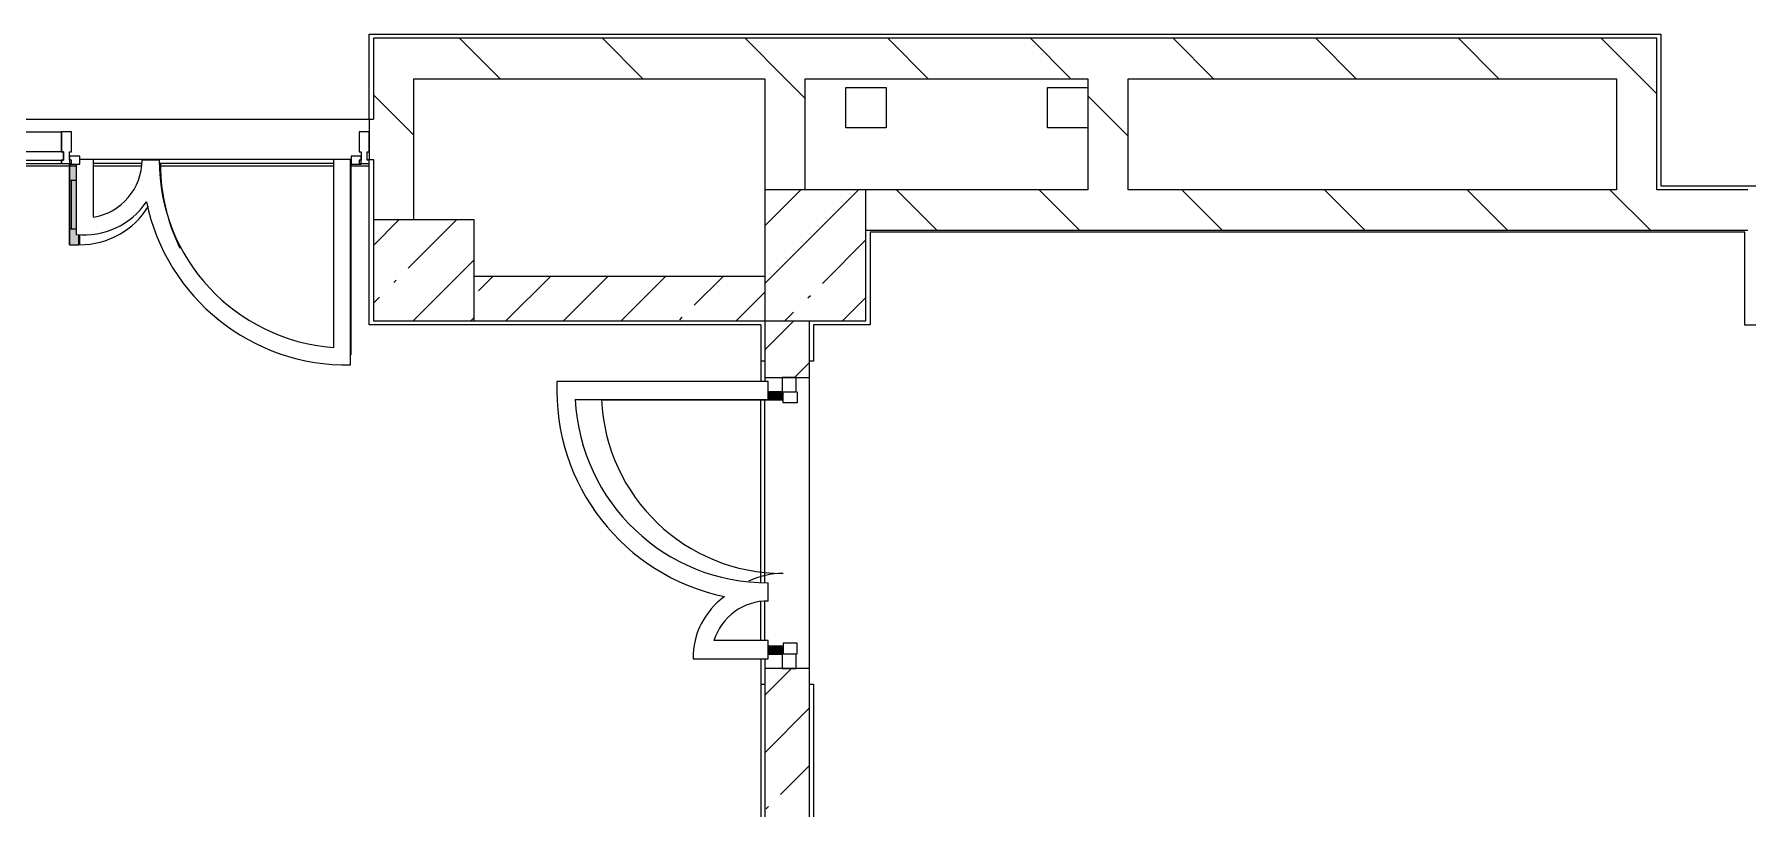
# Model space of a CAD drawing. Header units: millimetres. Extents: x 81469 to 279813, y -8553 to 29000.
# Drawn here: x 224663 to 233153, y 8484 to 12320 of the extents above; entities that cross this region are included whole.
import ezdxf

# ---------------------------------------------------------------- set-up
doc = ezdxf.new("R2010")
doc.units = ezdxf.units.MM
for name, color, linetype, lineweight, true_color in [('A-DETL-GENF-2', 7, 'Continuous', 5, 0xaaaaaa), ('A-DETL-GENF-3', 7, 'Continuous', 5, 0xe2e2e2), ('A-DOOR-4', 7, 'Continuous', 5, 0xe2e2e2), ('A-DOOR-5', 7, 'Continuous', 5, 0xaaaaaa), ('A-FLOR-2', 7, 'Continuous', 5, 0xaaaaaa)]:
    doc.layers.add(name, color=color, linetype=linetype, lineweight=lineweight, true_color=true_color)
for name, color, linetype, lineweight in [('A-GLAZ-CURT-2', 7, 'Continuous', 5), ('A-GLAZ-CWMG-2', 7, 'Continuous', 5), ('I-WALL-21', 7, 'Continuous', 5), ('S-COLS-1', 7, 'Continuous', 5)]:
    doc.layers.add(name, color=color, linetype=linetype, lineweight=lineweight)
pattern_1 = [(45, (152802.76, 0), (-285.1231, 285.1231), []), (45, (153087.9, 0), (-285.1231, 285.1231), [504.031, -100.806, 16.764, -84.042])]
pattern_2 = [(135, (152802.76, 0), (-353.5534, -353.5534), [])]

# ---------------------------------------------------------------- blocks, each defined once
blk = doc.blocks.new('BSC_Колонна _Прямоугольная - 650х500-23287315-3_4_3_птичка')
at = {"layer": 'S-COLS-1'}
h = blk.add_hatch(dxfattribs=at)
h.set_pattern_fill('FP_86', color=256, style=0, pattern_type=2)
h.set_pattern_definition([(135, (11225, -75730), (-285.1231, -285.1231), []), (135, (11225, -75444.88), (-285.1231, -285.1231), [504.031, -100.806, 16.764, -84.042])])
h.paths.add_polyline_path([(325, -217), (325, 250), (-325, 250), (-325, -250), (325, -250)])
for p, q in [((325, 250), (-325, 250)), ((-325, 250), (-325, -250)), ((325, -250), (325, 250)), ((-325, -250), (325, -250))]:
    blk.add_line(p, q, dxfattribs=at)
blk = doc.blocks.new('BSC_Колонна _Прямоугольная - 500х500-V126-3_4_3_птичка')
at = {"layer": 'S-COLS-1'}
h = blk.add_hatch(dxfattribs=at)
h.set_pattern_fill('FP_87', color=256, style=0, pattern_type=2)
h.set_pattern_definition([(45, (-73790, -11150), (-285.1231, 285.1231), []), (45, (-73504.88, -11150), (-285.1231, 285.1231), [504.031, -100.806, 16.764, -84.042])])
h.paths.add_polyline_path([(-141.4, -250), (250, -250), (250, 250), (-250, 250), (-250, -250)])
for p, q in [((250, 250), (-250, 250)), ((-250, 250), (-250, -250)), ((250, -250), (250, 250)), ((-250, -250), (250, -250))]:
    blk.add_line(p, q, dxfattribs=at)
blk = doc.blocks.new('Прямоугольный импост - 50 x 70 мм-32306832-3_4_3_птичка')
at = {"layer": 'A-GLAZ-CWMG-2'}
for p, q in [((-70, 35), (0, 35)), ((-70, -35), (-70, 35)), ((0, 35), (0, -35)), ((0, -35), (-70, -35))]:
    blk.add_line(p, q, dxfattribs=at)
blk = doc.blocks.new('Дверь_Витражная_остекление_ - ДВН_ДАО_Главный вход_1200 в свету Д-22 _п_-32306833-3_4_3_птичка')
at = {"layer": 'A-DOOR-4'}
for points in [[(-610, -35), (-610, -30), (-650, -35), (-650, -103), (-611.7, -103), (-610, -87)], [(650, -87), (650, -30), (610, -35), (610, -103), (650, -103)]]:
    blk.add_hatch(color=256, dxfattribs=at).paths.add_polyline_path(points)
at = {"layer": 'A-DETL-GENF-2'}
for p, q in [((-650, 40), (-595, 40)), ((-595, 40), (-595, -30)), ((650, 40), (595, 40)), ((595, 40), (595, -30)), ((-610, -30), (-650, -30)), ((-595, -30), (-650, -30)), ((-650, -35), (-650, -103)), ((-610, -930), (-610, -30)), ((595, -30), (650, -30)), ((610, -30), (610, -103)), ((650, -30), (610, -30)), ((650, -103), (650, -35))]:
    blk.add_line(p, q, dxfattribs=at)
at = {"layer": 'A-DOOR-5'}
for p, q in [((-650, -103), (-650, -35)), ((650, -103), (650, -35))]:
    blk.add_line(p, q, dxfattribs=at)
for centre, radius, start, end in [((-650, -30), 900, 272.47677, 0), ((650, -30), 400, 180, 205.34539)]:
    blk.add_arc(centre, radius, start, end, dxfattribs=at)
blk = doc.blocks.new('Прямоугольный импост - 50 x 70 мм-32306835-3_4_3_птичка')
at = {"layer": 'A-GLAZ-CWMG-2'}
for p, q in [((0, 35), (-70, 35)), ((-70, 35), (-70, -35)), ((0, -35), (0, 35)), ((-70, -35), (0, -35))]:
    blk.add_line(p, q, dxfattribs=at)
blk = doc.blocks.new('Дверь_Витражная_остекление_ - В-18-32468702-3_4_3_птичка')
at = {"layer": 'A-DETL-GENF-3'}
blk.add_hatch(color=256, dxfattribs=at).paths.add_polyline_path([(689.5, 420), (677.5, 420), (677.5, 369.7), (689.5, 369.5), (689.5, 20), (722.5, 20), (722.5, 420)])
at = {"layer": 'A-DETL-GENF-2'}
for p, q in [((-672.5, 965), (-672.5, 20)), ((-672.5, 965), (-672.5, 20)), ((722.5, 420), (677.5, 420)), ((677.5, 420), (677.5, 369.7)), ((722.5, 420), (677.5, 420)), ((677.5, 420), (677.5, 369.7)), ((722.5, 340), (689.5, 340)), ((712.5, 340), (712.5, 100)), ((722.5, 420), (722.5, 20)), ((722.5, 20), (722.5, 420)), ((722.5, 100), (689.5, 100))]:
    blk.add_line(p, q, dxfattribs=at)
at = {"layer": 'A-DOOR-5'}
for p, q in [((-672.5, 965), (-672.5, 20)), ((672.5, 420), (672.5, 369.8)), ((-672.5, 20), (-722.5, 20)), ((-722.5, 20), (-722.5, -20)), ((-672.5, -20), (-672.5, 20)), ((722.5, 20), (672.5, 20)), ((672.5, 20), (672.5, -20)), ((722.5, -20), (722.5, 20)), ((-722.5, -20), (-672.5, -20)), ((672.5, -20), (722.5, -20))]:
    blk.add_line(p, q, dxfattribs=at)
for centre, radius, start, end in [((-672.5, 20), 945, 15.85424, 26.17307), ((672.5, 20), 400, 90, 148.53811), ((-672.5, 20), 945, 360, 14.43128), ((672.5, 20), 400, 177.03782, 180)]:
    blk.add_arc(centre, radius, start, end, dxfattribs=at)
blk = doc.blocks.new('Системная панель - Стекло - 40мм-V254-3_4_3_птичка')
at = {"layer": 'A-GLAZ-CURT-2'}
for p, q in [((567, 0), (-567, 0)), ((-567, 0), (-567, -40)), ((567, -40), (567, 0)), ((-567, -40), (567, -40))]:
    blk.add_line(p, q, dxfattribs=at)
blk = doc.blocks.new('Прямоугольный импост - Импост структурный с накладкой - 160мм Темный-33326239-3_4_3_птичка')
at = {"layer": 'A-GLAZ-CWMG-2'}
for p, q in [((-25, 40), (-25, 140)), ((-25, 140), (25, 140)), ((25, 140), (25, 40)), ((-15, 40), (-25, 40)), ((-25, -17), (-25, 0)), ((-25, 0), (-15, 0)), ((-15, 0), (-15, 40)), ((15, 40), (15, 0)), ((25, 40), (15, 40)), ((15, 0), (25, 0)), ((25, 0), (25, -17)), ((25, -17), (-25, -17))]:
    blk.add_line(p, q, dxfattribs=at)
blk = doc.blocks.new('Прямоугольный импост - Импост структурный с накладкой - 160мм Темный-33326242-3_4_3_птичка')
at = {"layer": 'A-GLAZ-CWMG-2'}
for p, q in [((0, 140), (-50, 140)), ((-50, 140), (-50, 40)), ((0, 40), (0, 140)), ((-50, 40), (-40, 40)), ((-40, 0), (-50, 0)), ((-50, 0), (-50, -17)), ((-40, 40), (-40, 0)), ((-10, 0), (-10, 40)), ((-10, 40), (0, 40)), ((0, 0), (-10, 0)), ((0, -17), (0, 0)), ((-50, -17), (0, -17))]:
    blk.add_line(p, q, dxfattribs=at)
blk = doc.blocks.new('Прямоугольный импост - Импост структурный с накладкой - 160мм Темный-32468813-3_4_3_птичка')
at = {"layer": 'A-GLAZ-CWMG-2'}
for p, q in [((70880, 11837), (71994, 11837)), ((70880, 11680), (71994, 11680))]:
    blk.add_line(p, q, dxfattribs=at)
blk = doc.blocks.new('Прямоугольный импост - Импост структурный с накладкой - 160мм Темный-33326241-3_4_3_птичка')
at = {"layer": 'A-GLAZ-CWMG-2'}
for p, q in [((-25, 40), (-25, 140)), ((-25, 140), (25, 140)), ((25, 140), (25, 40)), ((-15, 40), (-25, 40)), ((-25, -17), (-25, 0)), ((-25, 0), (-15, 0)), ((-15, 0), (-15, 40)), ((15, 40), (15, 0)), ((25, 40), (15, 40)), ((15, 0), (25, 0)), ((25, 0), (25, -17)), ((25, -17), (-25, -17))]:
    blk.add_line(p, q, dxfattribs=at)

msp = doc.modelspace()

# ---------------------------------------------------------------- hatches: boundary and pattern name
at = {"layer": 'I-WALL-21'}
h = msp.add_hatch(dxfattribs=at)
h.set_pattern_fill('FP_67', color=256, style=0, pattern_type=2)
h.set_pattern_definition(pattern_2)
h.paths.add_polyline_path([(232044.6, 12100), (232502.8, 12100), (232502.8, 12300), (226342.8, 12300), (226342.8, 12100), (230180.1, 12100)])
h = msp.add_hatch(dxfattribs=at)
h.set_pattern_fill('FP_67', color=256, style=0, pattern_type=2)
h.set_pattern_definition(pattern_2)
h.paths.add_polyline_path([(232702.8, 11550), (232702.8, 12300), (232502.8, 12300), (232502.8, 11550)])
h = msp.add_hatch(dxfattribs=at)
h.set_pattern_fill('FP_67', color=256, style=0, pattern_type=2)
h.set_pattern_definition(pattern_2)
h.paths.add_polyline_path([(226342.8, 11400), (226542.8, 11400), (226542.8, 12100), (226342.8, 12100), (226342.8, 11700)])
h = msp.add_hatch(dxfattribs=at)
h.set_pattern_fill('FP_67', color=256, style=0, pattern_type=2)
h.set_pattern_definition(pattern_2)
h.paths.add_polyline_path([(228282.8, 11550), (228482.8, 11550), (228482.8, 12100), (228282.8, 12100)])
h = msp.add_hatch(dxfattribs=at)
h.set_pattern_fill('FP_67', color=256, style=0, pattern_type=2)
h.set_pattern_definition(pattern_2)
h.paths.add_polyline_path([(230083.3, 11550), (230083.3, 12100), (229883.3, 12100), (229883.3, 11550)])
h = msp.add_hatch(dxfattribs=at)
h.set_pattern_fill('FP_67', color=256, style=0, pattern_type=2)
h.set_pattern_definition(pattern_2)
h.paths.add_polyline_path([(221452.8, 11700), (221556.8, 11700), (221556.8, 11900), (221452.8, 11900), (221452.8, 11799.5)])
h.paths.add_polyline_path([(223036.8, 11700), (223112.8, 11700), (223112.8, 11900), (223036.8, 11900), (223036.8, 11799.5)])
h.paths.add_polyline_path([(223632.8, 11700), (223632.8, 11900), (223612.8, 11900), (223612.8, 11700)])
h.paths.add_polyline_path([(226342.8, 11700), (226342.8, 11900), (226322.8, 11900), (226322.8, 11700)])
h = msp.add_hatch(dxfattribs=at)
h.set_pattern_fill('FP_67', color=256, style=0, pattern_type=2)
h.set_pattern_definition(pattern_2)
h.paths.add_polyline_path([(233152.8, 11350), (233152.8, 11550), (228782.8, 11550), (228782.8, 11350), (232044.6, 11350)])
h = msp.add_hatch(dxfattribs=at)
h.set_pattern_fill('FP_64', color=256, style=0, pattern_type=2)
h.set_pattern_definition(pattern_1)
h.paths.add_polyline_path([(228282.8, 10900), (228282.8, 11120), (226842.8, 11120), (226842.8, 10900)])
h = msp.add_hatch(dxfattribs=at)
h.set_pattern_fill('FP_64', color=256, style=0, pattern_type=2)
h.set_pattern_definition(pattern_1)
h.paths.add_polyline_path([(228315.7, 7900), (228502.8, 7900), (228502.8, 9179), (228282.8, 9179), (228282.8, 7900)])
h.paths.add_polyline_path([(228282.8, 10619), (228502.8, 10619), (228502.8, 10900), (228282.8, 10900)])

# ---------------------------------------------------------------- linework, layer by layer
at = {"layer": 'A-FLOR-2'}
for p, q in [((226322.8, 11900), (226322.8, 12320)), ((226322.8, 12320), (232721.8, 12320)), ((232721.8, 12320), (232721.8, 11570)), ((228683.3, 12057), (228883.3, 12057)), ((228683.3, 11857), (228683.3, 12057)), ((228883.3, 12057), (228883.3, 11857)), ((229683.3, 12057), (229883.3, 12057)), ((229683.3, 11857), (229683.3, 12057)), ((228883.3, 11857), (228683.3, 11857)), ((229883.3, 11857), (229683.3, 11857)), ((223632.8, 11669), (224870.8, 11669)), ((224870.8, 11677), (224870.8, 11327.5)), ((224955.5, 11700), (224887.8, 11700)), ((224955.5, 11413.8), (224955.5, 11700)), ((225195, 11680), (224955.5, 11680)), ((224955.5, 11669), (225193.9, 11669)), ((225281.4, 11697.2), (225196.7, 11697.2)), ((226145.1, 11680), (225282.4, 11680)), ((225283.1, 11669), (226145.1, 11669)), ((226229.8, 11700), (226145.1, 11700)), ((226145.1, 11700), (226145.1, 10768.9)), ((226229.8, 10681.9), (226229.8, 11700)), ((226229.8, 11669), (226322.8, 11669)), ((226322.8, 10880), (226322.8, 11680)), ((226322.8, 11669), (226322.8, 11680)), ((232721.8, 11570), (236353.2, 11570)), ((233138.8, 11340), (228803.8, 11340)), ((228803.8, 11340), (228803.8, 10880)), ((233138.8, 10879), (233138.8, 11340)), ((228262.8, 10880), (226322.8, 10880)), ((228262.8, 10880), (228262.8, 10600.7)), ((228803.8, 10880), (228523.8, 10880)), ((228523.8, 10880), (228523.8, 10700)), ((237262.8, 10879), (233138.8, 10879)), ((228282.8, 10700), (228262.8, 10700)), ((228523.8, 10700), (228502.8, 10700)), ((228299.8, 10600.7), (227252.7, 10600.7)), ((228299.8, 10510.7), (228299.8, 10600.7)), ((227342.9, 10510.7), (228299.8, 10510.7)), ((228262.8, 9604.5), (228262.8, 10510.7)), ((228299.8, 9512.6), (228299.8, 9602.6)), ((228262.8, 9316.6), (228262.8, 9509.1)), ((228299.8, 9316.6), (228030.4, 9316.6)), ((228299.8, 9226.6), (228299.8, 9316.6)), ((227927.8, 9226.6), (228299.8, 9226.6)), ((228262.8, 9226.6), (228262.8, 8300)), ((228262.8, 9100), (228282.8, 9100)), ((228502.8, 9100), (228523.8, 9100)), ((228523.8, 9100), (228523.8, 4070))]:
    msp.add_line(p, q, dxfattribs=at)
for centre, radius, start, end in [((224909.7, 11697.2), 287, 279.17366, 0), ((226212.2, 11697.2), 930.7, 180, 265.86869), ((224909.7, 11697.2), 371.7, 263.98747, 326.07537), ((226212.2, 11697.2), 1015.4, 191.7891, 270.99569), ((228296.8, 10557.6), 1045, 177.63591, 258.21594), ((228296.8, 10557.6), 955, 182.81459, 270.17999), ((228296.8, 9233.6), 369, 125.33508, 181.08444), ((228296.8, 9233.6), 279, 89.3839, 162.68951)]:
    msp.add_arc(centre, radius, start, end, dxfattribs=at)
at = {"layer": 'I-WALL-21'}
for p, q in [((232702.8, 12300), (226342.8, 12300)), ((226342.8, 12300), (226342.8, 11900)), ((232702.8, 11550), (232702.8, 12300)), ((226542.8, 12100), (228282.8, 12100)), ((226542.8, 11400), (226542.8, 12100)), ((228282.8, 12100), (228282.8, 11550)), ((228482.8, 11550), (228482.8, 12100)), ((228482.8, 12100), (229883.3, 12100)), ((229883.3, 12100), (229883.3, 11550)), ((230083.3, 12100), (232502.8, 12100)), ((230083.3, 11550), (230083.3, 12100)), ((232502.8, 12100), (232502.8, 11550)), ((223612.8, 11900), (226342.8, 11900)), ((226322.8, 11900), (226322.8, 11700)), ((226145.1, 11700), (224955.5, 11700)), ((226312.8, 11700), (226342.8, 11700)), ((226342.8, 11700), (226342.8, 11400)), ((229883.3, 11550), (228782.8, 11550)), ((232502.8, 11550), (230083.3, 11550)), ((233152.8, 11550), (232702.8, 11550)), ((228782.8, 11350), (233152.8, 11350)), ((228282.8, 11120), (226842.8, 11120)), ((226842.8, 10900), (228282.8, 10900)), ((228282.8, 10900), (228282.8, 10600.7)), ((228502.8, 10900), (228502.8, 7900)), ((228282.8, 10619), (228502.8, 10619)), ((228282.8, 9603.5), (228282.8, 10510.7)), ((228282.8, 9316.6), (228282.8, 9511)), ((228282.8, 9226.6), (228282.8, 8280)), ((228502.8, 9179), (228282.8, 9179))]:
    msp.add_line(p, q, dxfattribs=at)

# ---------------------------------------------------------------- block references
at = {"layer": 'A-DOOR-5'}
for name, p, rotation in [('Дверь_Витражная_остекление_ - В-18-32468702-3_4_3_птичка', (225560.3, 11697), 180), ('Дверь_Витражная_остекление_ - ДВН_ДАО_Главный вход_1200 в свету Д-22 _п_-32306833-3_4_3_птичка', (228402.8, 9899), 269.9999999999994)]:
    msp.add_blockref(name, p, dxfattribs=dict(at, rotation=rotation))
at = {"layer": 'A-GLAZ-CURT-2', "rotation": 180}
msp.add_blockref('Системная панель - Стекло - 40мм-V254-3_4_3_птичка', (224239.8, 11697), dxfattribs=at)
at = {"layer": 'A-GLAZ-CWMG-2'}
for name, p in [('Прямоугольный импост - Импост структурный с накладкой - 160мм Темный-32468813-3_4_3_птичка', (152802.8, 0)), ('Прямоугольный импост - Импост структурный с накладкой - 160мм Темный-33326242-3_4_3_птичка', (226322.8, 11697))]:
    msp.add_blockref(name, p, dxfattribs=at)
at = {"layer": 'A-GLAZ-CWMG-2', "extrusion": (0, 0, -1)}
for name, p in [('Прямоугольный импост - Импост структурный с накладкой - 160мм Темный-33326239-3_4_3_птичка', (-224821.8, 11697)), ('Прямоугольный импост - Импост структурный с накладкой - 160мм Темный-33326241-3_4_3_птичка', (-224822.8, 11697))]:
    msp.add_blockref(name, p, dxfattribs=at)
at = {"layer": 'A-GLAZ-CWMG-2', "rotation": 89.99999999999942}
msp.add_blockref('Прямоугольный импост - 50 x 70 мм-32306835-3_4_3_птичка', (228402.8, 10619), dxfattribs=at)
at = {"layer": 'A-GLAZ-CWMG-2', "extrusion": (0, 0, -1), "rotation": 270.0000000000006}
msp.add_blockref('Прямоугольный импост - 50 x 70 мм-32306832-3_4_3_птичка', (-228402.8, 9179), dxfattribs=at)
at = {"layer": 'S-COLS-1', "rotation": 270.0000000000007}
msp.add_blockref('BSC_Колонна _Прямоугольная - 650х500-23287315-3_4_3_птичка', (228532.8, 11225), dxfattribs=at)
at = {"layer": 'S-COLS-1'}
msp.add_blockref('BSC_Колонна _Прямоугольная - 500х500-V126-3_4_3_птичка', (226592.8, 11150), dxfattribs=at)

doc.saveas('drawing.dxf')
